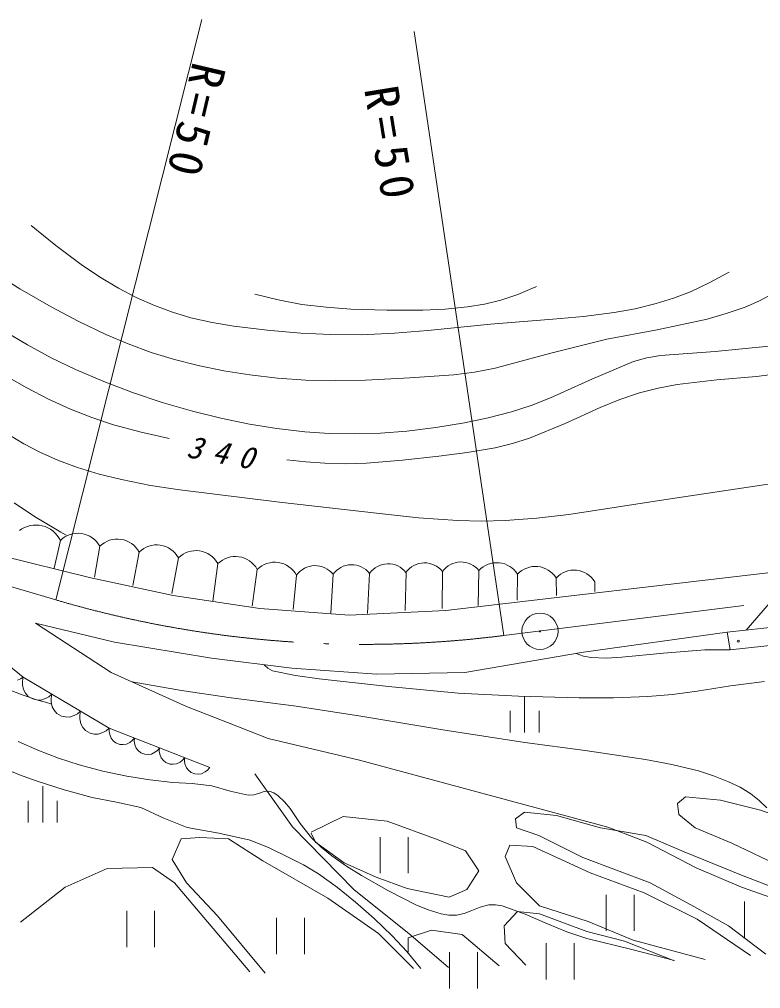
# Model space of a CAD drawing. Units: millimetres, scale not verified. Extents: x -625 to 708542, y -625 to 359900.
# Drawn here: x 165400 to 202160, y 233957 to 282015 of the extents above; entities that cross this region are included whole.
import ezdxf

# ---------------------------------------------------------------- set-up
doc = ezdxf.new("R2010")
doc.units = ezdxf.units.MM
doc.header["$LTSCALE"] = 1000
doc.linetypes.add('DASHED', pattern=[7.5, 6, -1.5])
doc.linetypes.add('LONG_DASHED_DOTTED', pattern=[15.25, 12, -1.5, 0.25, -1.5])
doc.layers.add('S-SUV', color=7, linetype='Continuous', lineweight=13)
doc.styles.add('ＭＳ ゴシック', font='')
doc.styles.get('ＭＳ ゴシック').set_extended_font_data('MS Gothic')

msp = doc.modelspace()

# ---------------------------------------------------------------- linework, layer by layer
at = {"layer": 'S-SUV'}
for p, q in [((167211, 253231), (174453, 282015)), ((189423, 251466), (184981, 281407)), ((165978, 271799), (167203, 270804)), ((167203, 270804), (168467, 269855)), ((168467, 269855), (169370, 269245)), ((163902, 269599), (165424, 268657)), ((169370, 269245), (170315, 268680)), ((199616, 268944), (200538, 269442)), ((200538, 269442), (200573, 269461)), ((200573, 269461), (200608, 269481)), ((165424, 268657), (166977, 267766)), ((170315, 268680), (171186, 268229)), ((190113, 268378), (190932, 268717)), ((190932, 268717), (190987, 268741)), ((190987, 268741), (191051, 268770)), ((198678, 268507), (199616, 268944)), ((171186, 268229), (172094, 267829)), ((177076, 268386), (178240, 268105)), ((189284, 268101), (190113, 268378)), ((196986, 267920), (197843, 268185)), ((197843, 268185), (198678, 268507)), ((202097, 268059), (202776, 268419)), ((166977, 267766), (168313, 267057)), ((172094, 267829), (172986, 267498)), ((178240, 268105), (179416, 267885)), ((179416, 267885), (180616, 267740)), ((180616, 267740), (181834, 267654)), ((186524, 267645), (187631, 267760)), ((187631, 267760), (188460, 267900)), ((188460, 267900), (189284, 268101)), ((195946, 267669), (196986, 267920)), ((200459, 267425), (201388, 267751)), ((201388, 267751), (202097, 268059)), ((172986, 267498), (173906, 267223)), ((173906, 267223), (174967, 266982)), ((181834, 267654), (183626, 267593)), ((183626, 267593), (185416, 267592)), ((185416, 267592), (186524, 267645)), ((191857, 267144), (193380, 267281)), ((193380, 267281), (194900, 267478)), ((194900, 267478), (195946, 267669)), ((199514, 267157), (200459, 267425)), ((168313, 267057), (169683, 266397)), ((174967, 266982), (176041, 266800)), ((176041, 266800), (177691, 266600)), ((185662, 266593), (188757, 266898)), ((188757, 266898), (191857, 267144)), ((197034, 266625), (199514, 267157)), ((164628, 266570), (165808, 265870)), ((169683, 266397), (170795, 265922)), ((177691, 266600), (179357, 266459)), ((179357, 266459), (180852, 266383)), ((180852, 266383), (182346, 266368)), ((182346, 266368), (184001, 266450)), ((184001, 266450), (185662, 266593)), ((194539, 266151), (197034, 266625)), ((165808, 265870), (166980, 265241)), ((170795, 265922), (171930, 265503)), ((191757, 265464), (194539, 266151)), ((199900, 265550), (202589, 265804)), ((171930, 265503), (173086, 265148)), ((188990, 264718), (191757, 265464)), ((196516, 265232), (197199, 265356)), ((197199, 265356), (199900, 265550)), ((166980, 265241), (168188, 264662)), ((173086, 265148), (174269, 264848)), ((174269, 264848), (175544, 264587)), ((193785, 264178), (195857, 265052)), ((195857, 265052), (196516, 265232)), ((165763, 263741), (164541, 264444)), ((168188, 264662), (169586, 264064)), ((175544, 264587), (176829, 264385)), ((176829, 264385), (178208, 264230)), ((184760, 264234), (186954, 264395)), ((186954, 264395), (187972, 264526)), ((187972, 264526), (188990, 264718)), ((203396, 264493), (201956, 264314)), ((169586, 264064), (171008, 263521)), ((178208, 264230), (179603, 264133)), ((179603, 264133), (181081, 264103)), ((181081, 264103), (182560, 264133)), ((182560, 264133), (184760, 264234)), ((191739, 263250), (193785, 264178)), ((198023, 263917), (197085, 263733)), ((199988, 264146), (198023, 263917)), ((201956, 264314), (199988, 264146)), ((166839, 263187), (165763, 263741)), ((171008, 263521), (172487, 263026)), ((196159, 263490), (195171, 263162)), ((197085, 263733), (196159, 263490)), ((167941, 262687), (166839, 263187)), ((172487, 263026), (173992, 262586)), ((190776, 262872), (191739, 263250)), ((195171, 263162), (194202, 262776)), ((168993, 262272), (167941, 262687)), ((173992, 262586), (175388, 262236)), ((188651, 262256), (189801, 262553)), ((189801, 262553), (190776, 262872)), ((194202, 262776), (192460, 261979)), ((170063, 261915), (168993, 262272)), ((175388, 262236), (176809, 261942)), ((176809, 261942), (178172, 261726)), ((186049, 261779), (187483, 262017)), ((187483, 262017), (188651, 262256)), ((192460, 261979), (190705, 261243)), ((171442, 261548), (170063, 261915)), ((172828, 261240), (171442, 261548)), ((178172, 261726), (179552, 261568)), ((179552, 261568), (180778, 261482)), ((180778, 261482), (182007, 261457)), ((182007, 261457), (183315, 261500)), ((183315, 261500), (184620, 261602)), ((184620, 261602), (186049, 261779)), ((164864, 261433), (165622, 260971)), ((165622, 260971), (166421, 260555)), ((189861, 260983), (188989, 260778)), ((190705, 261243), (189861, 260983)), ((166421, 260555), (167338, 260151)), ((187607, 260543), (186198, 260365)), ((188989, 260778), (187607, 260543)), ((167338, 260151), (168276, 259802)), ((179604, 260077), (178662, 260182)), ((180549, 260006), (179604, 260077)), ((181584, 259978), (180549, 260006)), ((182609, 260011), (181584, 259978)), ((184402, 260158), (182609, 260011)), ((186198, 260365), (184402, 260158)), ((168276, 259802), (169357, 259471)), ((169357, 259471), (170465, 259195)), ((170465, 259195), (171898, 258909)), ((171898, 258909), (173351, 258681)), ((173351, 258681), (178295, 258080)), ((197576, 258220), (202533, 258974)), ((178295, 258080), (183254, 257509)), ((192651, 257468), (197576, 258220)), ((165145, 258046), (166156, 257370)), ((166156, 257370), (167211, 256738)), ((183254, 257509), (185196, 257305)), ((185196, 257305), (187142, 257161)), ((187142, 257161), (188310, 257132)), ((188310, 257132), (189487, 257163)), ((189487, 257163), (191070, 257285)), ((191070, 257285), (192651, 257468)), ((167211, 256738), (167462, 256592)), ((167436, 256176), (167122, 254805)), ((167462, 256592), (167723, 256442)), ((169388, 255889), (169127, 254359)), ((164376, 255450), (168937, 254333)), ((171340, 255602), (171032, 253938)), ((173291, 255315), (172964, 253542)), ((175243, 255028), (174994, 253170)), ((177195, 254741), (176950, 252923)), ((186548, 252704), (206750, 255078)), ((168937, 254333), (173034, 253449)), ((179147, 254454), (178981, 252749)), ((180956, 254500), (180838, 252576)), ((182765, 254546), (182670, 252551)), ((184574, 254592), (184527, 252700)), ((186383, 254638), (186360, 252799)), ((188191, 254684), (188152, 252948)), ((190105, 254500), (190084, 253220)), ((192019, 254316), (192040, 253443)), ((193932, 254133), (193946, 253641)), ((173034, 253449), (177332, 252797)), ((177332, 252797), (181754, 252471)), ((181754, 252471), (186548, 252704)), ((165593, 249403), (162316, 252032)), ((166203, 252079), (169953, 249639)), ((166203, 252079), (170119, 251131)), ((200504, 251629), (206245, 252251)), ((193374, 250634), (200504, 251629)), ((200656, 250759), (200504, 251629)), ((206427, 251389), (200656, 250759)), ((170119, 251131), (174927, 250344)), ((187488, 249639), (193374, 250634)), ((193011, 250573), (193373, 250441)), ((193373, 250441), (193752, 250369)), ((194507, 250347), (195271, 250384)), ((195271, 250384), (197337, 250596)), ((197337, 250596), (199400, 250747)), ((199400, 250747), (200027, 250757)), ((200027, 250757), (200656, 250759)), ((174927, 250344), (178907, 249846)), ((177541, 250017), (177723, 249838)), ((193752, 250369), (194507, 250347)), ((169953, 249639), (173684, 247939)), ((177723, 249838), (177945, 249707)), ((177945, 249707), (179101, 249486)), ((178907, 249846), (183135, 249556)), ((179101, 249486), (180265, 249324)), ((183135, 249556), (187488, 249639)), ((165301, 249257), (165449, 249313)), ((165449, 249313), (165593, 249403)), ((165593, 249403), (165550, 249208)), ((165550, 249208), (165552, 249019)), ((165552, 249019), (165598, 248780)), ((169860, 246868), (165593, 249403)), ((170998, 249163), (173446, 248741)), ((180265, 249324), (183702, 248938)), ((199019, 248712), (200670, 248977)), ((200670, 248977), (202349, 249184)), ((164725, 248841), (165531, 248519)), ((165531, 248519), (166369, 248250)), ((165598, 248780), (165704, 248601)), ((165704, 248601), (165839, 248449)), ((166862, 248428), (167016, 248558)), ((167016, 248558), (166972, 248363)), ((173446, 248741), (175904, 248378)), ((183702, 248938), (187158, 248611)), ((187158, 248611), (190160, 248460)), ((190160, 248460), (193168, 248370)), ((196565, 248444), (197791, 248548)), ((197791, 248548), (199019, 248712)), ((165839, 248449), (166060, 248318)), ((166060, 248318), (166259, 248272)), ((166259, 248272), (166466, 248264)), ((166369, 248250), (166692, 248156)), ((166466, 248264), (166697, 248338)), ((166692, 248156), (167016, 248063)), ((166697, 248338), (166862, 248428)), ((166972, 248363), (166975, 248173)), ((166975, 248173), (167021, 247935)), ((175904, 248378), (179121, 247955)), ((190453, 248449), (190453, 246649)), ((193168, 248370), (194867, 248377)), ((194867, 248377), (196565, 248444)), ((167021, 247935), (167126, 247756)), ((167126, 247756), (167262, 247604)), ((167262, 247604), (167482, 247473)), ((168120, 247493), (168284, 247583)), ((168284, 247583), (168438, 247713)), ((168438, 247713), (168394, 247518)), ((168394, 247518), (168397, 247328)), ((173684, 247939), (175715, 247152)), ((179121, 247955), (182329, 247473)), ((189733, 247733), (189733, 246653)), ((191173, 247733), (191173, 246653)), ((167482, 247473), (167681, 247427)), ((167681, 247427), (167888, 247419)), ((167888, 247419), (168120, 247493)), ((168397, 247328), (168443, 247089)), ((168443, 247089), (168549, 246911)), ((175715, 247152), (177746, 246364)), ((182329, 247473), (186396, 246786)), ((168549, 246911), (168684, 246758)), ((168684, 246758), (168905, 246627)), ((168905, 246627), (169103, 246581)), ((169103, 246581), (169311, 246574)), ((169311, 246574), (169542, 246648)), ((169542, 246648), (169706, 246738)), ((169706, 246738), (169860, 246868)), ((169860, 246868), (169851, 246706)), ((169851, 246706), (169878, 246556)), ((174839, 244920), (169860, 246868)), ((169878, 246556), (169946, 246371)), ((186396, 246786), (190475, 246157)), ((165348, 246212), (166314, 245775)), ((169946, 246371), (170054, 246243)), ((170054, 246243), (170182, 246139)), ((170182, 246139), (170375, 246064)), ((170375, 246064), (170539, 246053)), ((170539, 246053), (170705, 246074)), ((170705, 246074), (170880, 246164)), ((170880, 246164), (170999, 246257)), ((170999, 246257), (171105, 246381)), ((171105, 246381), (171096, 246219)), ((171096, 246219), (171123, 246069)), ((171123, 246069), (171191, 245884)), ((177746, 246364), (182265, 245286)), ((190475, 246157), (193467, 245765)), ((166314, 245775), (167332, 245384)), ((171191, 245884), (171298, 245756)), ((171298, 245756), (171426, 245652)), ((171426, 245652), (171619, 245577)), ((171619, 245577), (171784, 245566)), ((171784, 245566), (171950, 245587)), ((171950, 245587), (172125, 245677)), ((172125, 245677), (172244, 245770)), ((172244, 245770), (172350, 245894)), ((172350, 245894), (172340, 245732)), ((172340, 245732), (172367, 245582)), ((172367, 245582), (172435, 245397)), ((193467, 245765), (196444, 245315)), ((167332, 245384), (168370, 245049)), ((172435, 245397), (172543, 245269)), ((172543, 245269), (172671, 245165)), ((172671, 245165), (172864, 245090)), ((173028, 245079), (173194, 245100)), ((173194, 245100), (173369, 245190)), ((173369, 245190), (173488, 245283)), ((173488, 245283), (173594, 245407)), ((173594, 245407), (173585, 245245)), ((173585, 245245), (173612, 245095)), ((182265, 245286), (194577, 241970)), ((196444, 245315), (197760, 245063)), ((164612, 244894), (165407, 244555)), ((168370, 245049), (169541, 244741)), ((169541, 244741), (170736, 244489)), ((172864, 245090), (173028, 245079)), ((173612, 245095), (173680, 244910)), ((173680, 244910), (173788, 244782)), ((173788, 244782), (173915, 244678)), ((173915, 244678), (174108, 244603)), ((174439, 244613), (174614, 244703)), ((174614, 244703), (174733, 244796)), ((174733, 244796), (174839, 244920)), ((197760, 245063), (199074, 244751)), ((199074, 244751), (199827, 244515)), ((165407, 244555), (166238, 244266)), ((166238, 244266), (167615, 243817)), ((170736, 244489), (171870, 244303)), ((171870, 244303), (173012, 244178)), ((173012, 244178), (173977, 244125)), ((174108, 244603), (174273, 244592)), ((174273, 244592), (174439, 244613)), ((199827, 244515), (200571, 244218)), ((200571, 244218), (201140, 243940)), ((166555, 243989), (166555, 242189)), ((167615, 243817), (169006, 243427)), ((173977, 244125), (174941, 244010)), ((174941, 244010), (175848, 243745)), ((175848, 243745), (176748, 243544)), ((177314, 243651), (177545, 243731)), ((177545, 243731), (177782, 243749)), ((177782, 243749), (178011, 243663)), ((178011, 243663), (178233, 243512)), ((201140, 243940), (201677, 243610)), ((165835, 243274), (165835, 242194)), ((167275, 243274), (167275, 242194)), ((169006, 243427), (170223, 243210)), ((170223, 243210), (171426, 242932)), ((176748, 243544), (177032, 243566)), ((177032, 243566), (177314, 243651)), ((178233, 243512), (178553, 243219)), ((178553, 243219), (178826, 242889)), ((201677, 243610), (202096, 243286)), ((202096, 243286), (202476, 242914)), ((171426, 242932), (172558, 242413)), ((178826, 242889), (179330, 242143)), ((172558, 242413), (173721, 241947)), ((173721, 241947), (175289, 241666)), ((179330, 242143), (179885, 241429)), ((194577, 241970), (196525, 241224)), ((175289, 241666), (176845, 241325)), ((176845, 241325), (177781, 240943)), ((179885, 241429), (180368, 240966)), ((183300, 241474), (183300, 239674)), ((184682, 239674), (184682, 241474)), ((177781, 240943), (178705, 240499)), ((180368, 240966), (180898, 240543)), ((196525, 241224), (198971, 239939)), ((178705, 240499), (179488, 240102)), ((180898, 240543), (181618, 240028)), ((179488, 240102), (180240, 239654)), ((181618, 240028), (182373, 239562)), ((198971, 239939), (201209, 238985)), ((180240, 239654), (181172, 238971)), ((182373, 239562), (183705, 238809)), ((181172, 238971), (182071, 238237)), ((201209, 238985), (202992, 238364)), ((183705, 238809), (185054, 238115)), ((194506, 238615), (194506, 236815)), ((195887, 236815), (195887, 238615)), ((182071, 238237), (183000, 237428)), ((185054, 238115), (185675, 237866)), ((187831, 237824), (188254, 237996)), ((188254, 237996), (188689, 238108)), ((188689, 238108), (189018, 238114)), ((189018, 238114), (189350, 238060)), ((189350, 238060), (190491, 237641)), ((201366, 238272), (201366, 236472)), ((170722, 237815), (170722, 236015)), ((172104, 236015), (172104, 237815)), ((178155, 237472), (178155, 235672)), ((179536, 235672), (179536, 237472)), ((183000, 237428), (183885, 236577)), ((185675, 237866), (186324, 237672)), ((186324, 237672), (186701, 237605)), ((186701, 237605), (187075, 237600)), ((187075, 237600), (187452, 237680)), ((187452, 237680), (187831, 237824)), ((190491, 237641), (191585, 237177)), ((191585, 237177), (192546, 236778)), ((183885, 236577), (184615, 235790)), ((192546, 236778), (193534, 236434)), ((191533, 236214), (191533, 234414)), ((192914, 234414), (192914, 236214)), ((193534, 236434), (195711, 235905)), ((184615, 235790), (185316, 234962)), ((186730, 235757), (186730, 233957)), ((188112, 233957), (188112, 235757)), ((195711, 235905), (197894, 235355))]:
    msp.add_line(p, q, dxfattribs=at)
at = {"layer": 'S-SUV', "linetype": 'LONG_DASHED_DOTTED'}
for p, q in [((143399, 260300), (167211, 253231)), ((189423, 251466), (225160, 255919))]:
    msp.add_line(p, q, dxfattribs=at)
at = {"layer": 'S-SUV', "linetype": 'DASHED'}
for p, q in [((204257, 254994), (201446, 251731)), ((177085, 244607), (178949, 241984)), ((198429, 243468), (198046, 243140)), ((200179, 243304), (198429, 243468)), ((202147, 242812), (200179, 243304)), ((190445, 242703), (190007, 242375)), ((192031, 242539), (190445, 242703)), ((198046, 243140), (198101, 242593)), ((204772, 241882), (202147, 242812)), ((179874, 241718), (181460, 242484)), ((181460, 242484), (183648, 242265)), ((183648, 242265), (186163, 241336)), ((190007, 242375), (190062, 241937)), ((194218, 241937), (192031, 242539)), ((198101, 242593), (198921, 241937)), ((178949, 241984), (181986, 238878)), ((190062, 241937), (191156, 241554)), ((196460, 241554), (194218, 241937)), ((198921, 241937), (200726, 241171)), ((172984, 240351), (173421, 241390)), ((173421, 241390), (174351, 241445)), ((174351, 241445), (175773, 241390)), ((175773, 241390), (177468, 240297)), ((180093, 241226), (179874, 241664)), ((186163, 241336), (187530, 240789)), ((191156, 241554), (193343, 240461)), ((198374, 240734), (196460, 241554)), ((181515, 240187), (180093, 241226)), ((187530, 240789), (188186, 239804)), ((189499, 240515), (189718, 241062)), ((189718, 241062), (190866, 241007)), ((190866, 241007), (193710, 239695)), ((200726, 241171), (203569, 239804)), ((173695, 239203), (172984, 240351)), ((177468, 240297), (180694, 238437)), ((190046, 239203), (189499, 240515)), ((193343, 240461), (196679, 239203)), ((201218, 239586), (198374, 240734)), ((167679, 238984), (169757, 239914)), ((169757, 239914), (171999, 239968)), ((171999, 239968), (173093, 239203)), ((183101, 239476), (181515, 240187)), ((184632, 238929), (183101, 239476)), ((188186, 239804), (187585, 238875)), ((193710, 239695), (196389, 238711)), ((204171, 238437), (201218, 239586)), ((165457, 237256), (167679, 238984)), ((173093, 239203), (176833, 234782)), ((175226, 237562), (173695, 239203)), ((181986, 238878), (184817, 236599)), ((186710, 238492), (184632, 238929)), ((187585, 238875), (186710, 238492)), ((191194, 238054), (190046, 239203)), ((196679, 239203), (198702, 238109)), ((180694, 238437), (183210, 236687)), ((196389, 238711), (199014, 237398)), ((193600, 237289), (191194, 238054)), ((198702, 238109), (200562, 237070)), ((177594, 234721), (175226, 237562)), ((189444, 237070), (190100, 237781)), ((190100, 237781), (191194, 237672)), ((191194, 237672), (193546, 236797)), ((189499, 236195), (189444, 237070)), ((195842, 236359), (193600, 237289)), ((199014, 237398), (201651, 235603)), ((200562, 237070), (202419, 235664)), ((183210, 236687), (184947, 234951)), ((185835, 236851), (184687, 236468)), ((184687, 236468), (184687, 235758)), ((184817, 236599), (186677, 235005)), ((187366, 236633), (185835, 236851)), ((189192, 235083), (187366, 236633)), ((193546, 236797), (195405, 236304)), ((190510, 235124), (189499, 236195)), ((195405, 236304), (197842, 235354)), ((199413, 235403), (195842, 236359))]:
    msp.add_line(p, q, dxfattribs=at)
at = {"layer": 'S-SUV'}
for centre, radius in [((191220, 251674), 896), ((191220, 251674), 27), ((201055, 251186), 49.8)]:
    msp.add_circle(centre, radius, dxfattribs=at)
for centre, radius, start, end in [((166221, 255598), 1346, 25.463, 127.5821), ((168304, 255301), 1233, 28.504, 134.7642), ((170256, 255014), 1233, 28.504, 134.7642), ((172208, 254727), 1233, 28.504, 134.7642), ((174160, 254440), 1233, 28.504, 134.7642), ((176112, 254153), 1233, 28.504, 134.7642), ((178063, 253866), 1233, 28.504, 134.7642), ((180069, 253799), 1131, 38.3243, 144.5845), ((181878, 253845), 1131, 38.3243, 144.5845), ((183686, 253891), 1131, 38.3243, 144.5845), ((185495, 253937), 1131, 38.3243, 144.5845), ((187304, 253982), 1131, 38.3243, 144.5845), ((189079, 253874), 1202, 31.3863, 137.6465), ((190993, 253691), 1202, 31.3863, 137.6465), ((192907, 253507), 1202, 31.3863, 137.6465)]:
    msp.add_arc(centre, radius, start, end, dxfattribs=at)
at = {"layer": 'S-SUV', "linetype": 'LONG_DASHED_DOTTED'}
msp.add_arc((182525, 305318), 54292, 253.6157, 277.2989, dxfattribs=at)

# ---------------------------------------------------------------- texts
at = {"layer": 'S-SUV', "attachment_point": 7, "style": 'ＭＳ ゴシック'}
for s, insert, char_height, rotation in [('\\T1.3;R=50', (173988, 279982), 1686, 256.8), ('\\T1.3;R=50', (182469, 278568), 1686, 279.2), ('\\T1.73;\\Q15;340', (173635, 260298), 1100, 349.4)]:
    msp.add_mtext(s, dxfattribs=dict(at, insert=insert, char_height=char_height, rotation=rotation))

doc.saveas('drawing.dxf')
